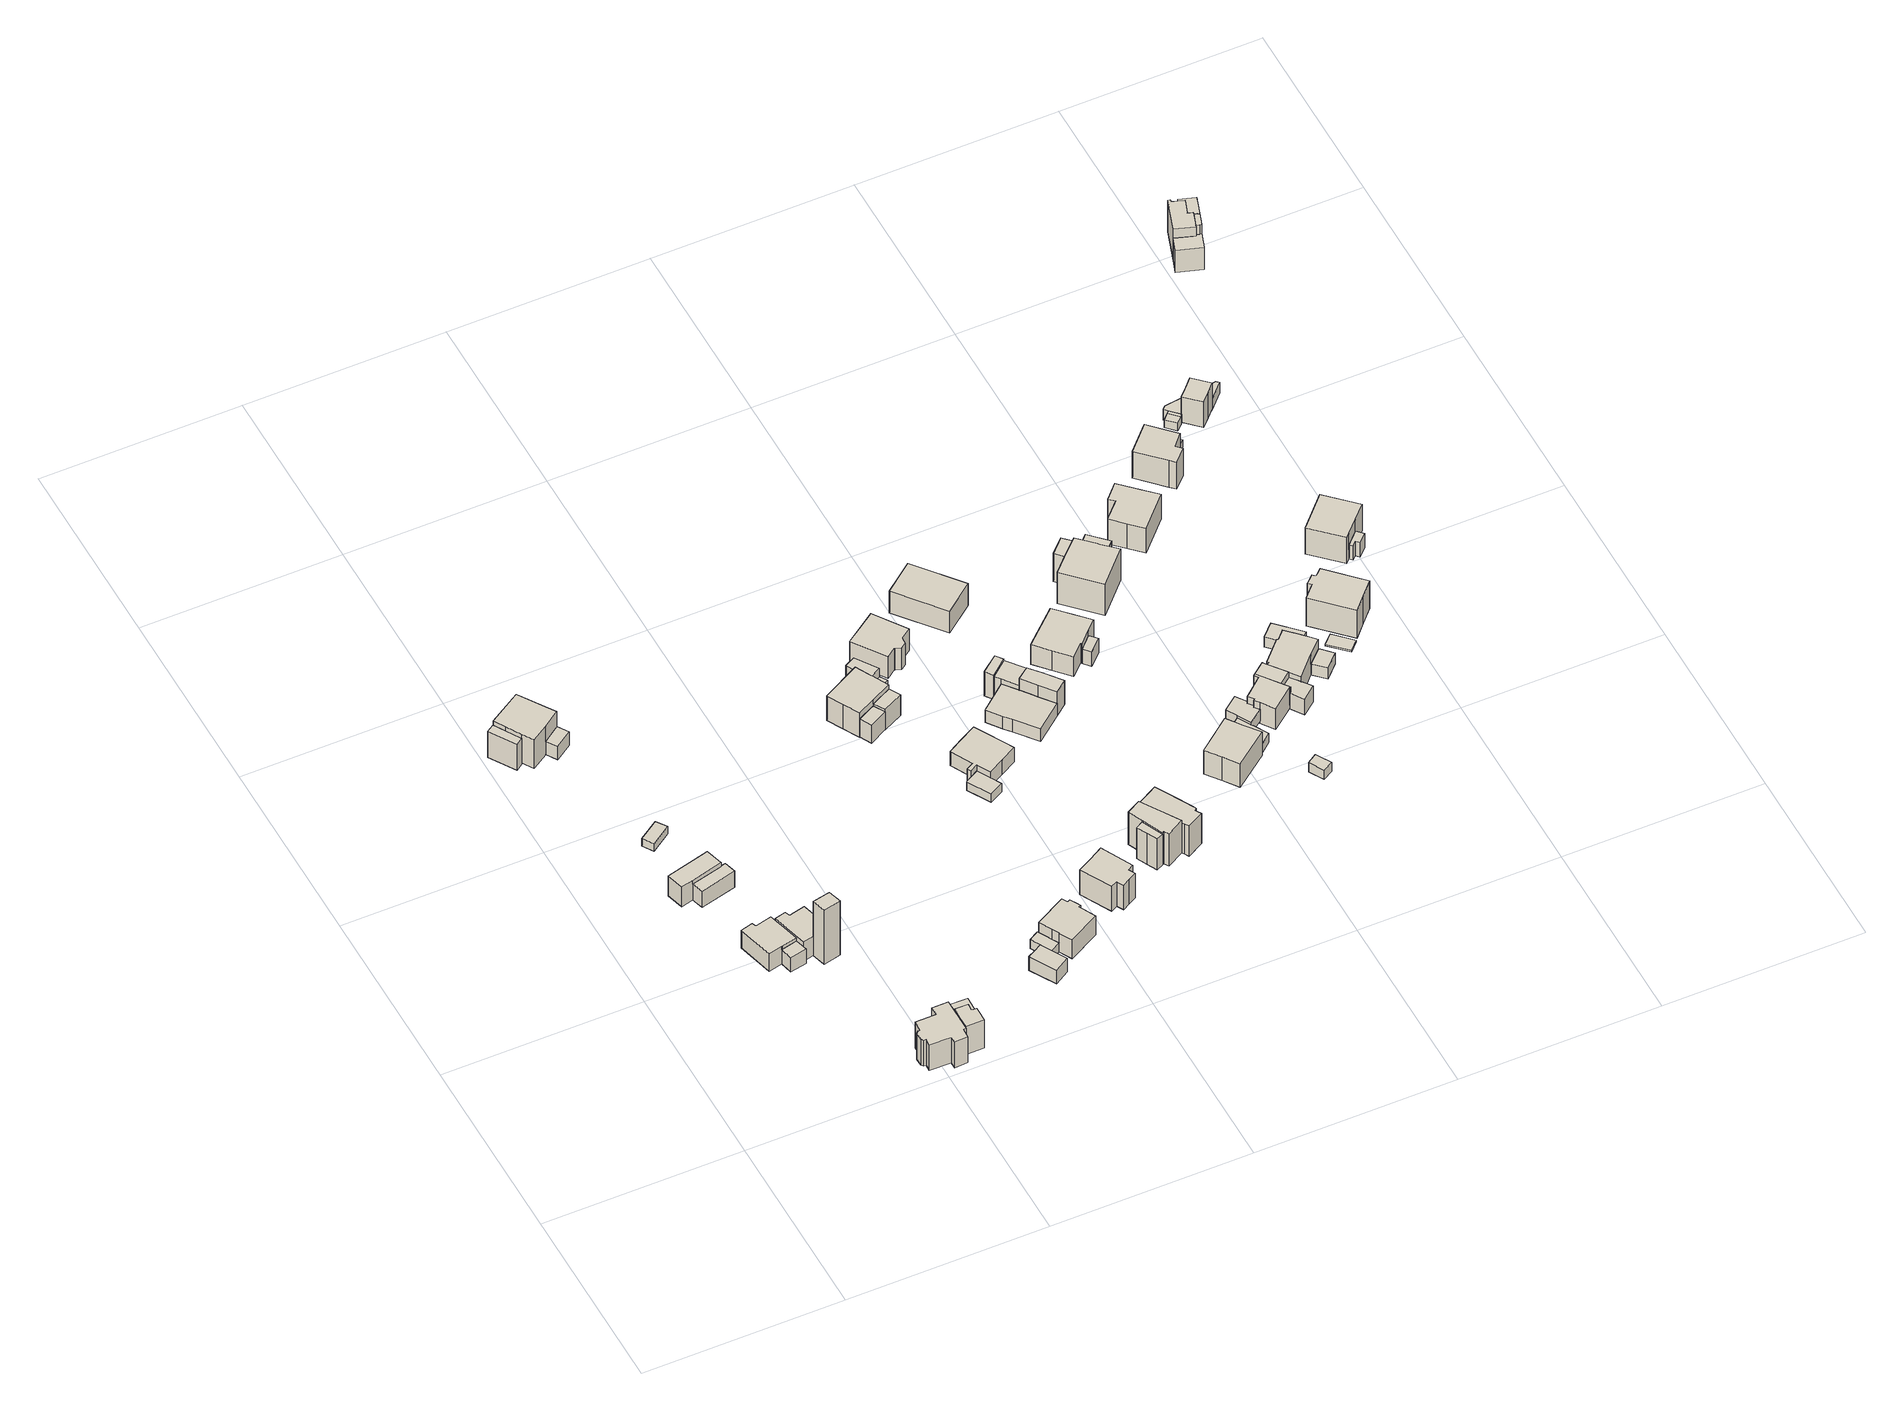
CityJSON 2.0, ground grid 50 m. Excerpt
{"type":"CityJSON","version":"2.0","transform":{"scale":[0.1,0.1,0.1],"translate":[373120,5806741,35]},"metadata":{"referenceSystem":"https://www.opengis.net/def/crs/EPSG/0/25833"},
"CityObjects":{
"building1":{"type":"Building","attributes":{"Gemeindeschluessel":"11000006","function":"31001_1010"},"address":[{"country":"Germany","locality":"Berlin","thoroughfareNumber":"2B","thoroughfareName":"Neue Kreisstraße"}],"children":["building1-1","building1-2"]},
"building1-1":{"type":"BuildingPart","attributes":{"BezugspunktDach":"2200","measuredHeight":7.06,"storeysAboveGround":1},"parents":["building1"],"geometry":[{"type":"MultiSurface","lod":"1","boundaries":[[[0,1,2,3,4,5]],[[6,7,8,9,10,11]],[[6,11,5,4]],[[7,6,4,3]],[[8,7,3,2]],[[12,13,8,2,1]],[[10,9,1,0]],[[11,10,0,5]],[[9,8,13,12]]]}]},
"building1-2":{"type":"BuildingPart","attributes":{"BezugspunktDach":"2200","measuredHeight":5.65,"storeysAboveGround":1},"parents":["building1"],"geometry":[{"type":"Solid","lod":"1","boundaries":[[[[14,15,16,17,13,12]],[[8,7,18,19,20,9]],[[7,8,13,17]],[[18,7,17,16]],[[19,18,16,15]],[[20,19,15,14]],[[9,20,14,12]],[[8,9,12,13]]]]}]},
"building2":{"type":"Building","attributes":{"Gemeindeschluessel":"11000006","function":"31001_1010"},"address":[{"country":"Germany","locality":"Berlin","thoroughfareNumber":"25","thoroughfareName":"Stubenrauchstraße"}],"children":["building2-1","building2-2","building2-3"]},
"building2-1":{"type":"BuildingPart","attributes":{"BezugspunktDach":"2200","measuredHeight":10.41,"storeysAboveGround":2},"parents":["building2"],"geometry":[{"type":"MultiSurface","lod":"1","boundaries":[[[21,22,23,24,25,26,27,28,29]],[[30,31,32,33,34,35,36,37,38]],[[30,38,29,28]],[[31,30,28,27]],[[32,31,27,26]],[[33,32,26,25]],[[39,40,41,42,34,33,25,24]],[[35,34,24,23]],[[36,35,23,22]],[[43,44,22,21]],[[38,45,43,37,21,29]],[[42,41,40,39]],[[37,36,44,43]],[[37,43,45,38]]]}]},
"building2-2":{"type":"BuildingPart","attributes":{"BezugspunktDach":"2200","measuredHeight":4.25,"storeysAboveGround":2},"parents":["building2"],"geometry":[{"type":"MultiSurface","lod":"1","boundaries":[[[46,47,40,39]],[[41,48,49,42]],[[48,41,40,47]],[[49,48,47,46]],[[42,49,46,39]],[[42,50,39,40,41]]]}]},
"building2-3":{"type":"BuildingPart","attributes":{"BezugspunktDach":"2200","measuredHeight":8.36,"storeysAboveGround":2},"parents":["building2"],"geometry":[{"type":"MultiSurface","lod":"1","boundaries":[[[51,44,45,52]],[[53,54,55,56]],[[53,56,52,45]],[[54,53,38,37,36]],[[55,54,44,51]],[[56,55,51,52]],[[44,36,37,43]],[[45,43,37,38]]]}]},
"building3":{"type":"Building","attributes":{"Gemeindeschluessel":"11000006","function":"31001_1010"},"address":[{"country":"Germany","locality":"Berlin","thoroughfareNumber":"2, 2A","thoroughfareName":"Neue Kreisstraße"}],"children":["building3-1","building3-2","building3-3","building3-4"]},
"building3-1":{"type":"BuildingPart","attributes":{"BezugspunktDach":"2200","measuredHeight":6.6,"storeysAboveGround":1},"parents":["building3"],"geometry":[{"type":"MultiSurface","lod":"1","boundaries":[[[57,58,59,60,61,62,63,64,65,66]],[[67,68,69,70,71,72,73,74,75,76]],[[67,76,66,65]],[[68,67,65,64]],[[69,68,64,63]],[[70,69,63,62]],[[71,70,62,61]],[[77,78,60,59]],[[79,77,73,59,58]],[[75,74,58,57]],[[76,75,57,66]],[[72,71,61,60]],[[73,72,78,77]],[[74,80,73,77,79]]]}]},
"building3-2":{"type":"BuildingPart","attributes":{"BezugspunktDach":"2200","measuredHeight":4.51,"storeysAboveGround":1},"parents":["building3"],"geometry":[{"type":"MultiSurface","lod":"1","boundaries":[[[81,82,83,78,79]],[[72,84,85,86,74]],[[85,84,83,82]],[[86,85,82,81]],[[74,86,81,79]],[[72,73,77,78]],[[79,77,87,73,74]],[[84,72,78,83]]]}]},
"building3-3":{"type":"BuildingPart","attributes":{"BezugspunktDach":"2200","measuredHeight":6.51,"storeysAboveGround":1},"parents":["building3"],"geometry":[{"type":"MultiSurface","lod":"1","boundaries":[[[88,89,90,91,92,93,94,95,96]],[[97,98,99,100,101,102,103,84,71]],[[97,71,96,95]],[[98,97,95,94]],[[99,98,94,93]],[[100,99,93,92]],[[101,100,92,91]],[[84,103,89,88]],[[71,61,60,72,84,88,96],[72,78,83,84]],[[102,101,91,90]],[[104,103,105,102,106,90,89]],[[72,60,61,71,107]],[[78,72,84,83]]]}]},
"building3-4":{"type":"BuildingPart","attributes":{"BezugspunktDach":"2200","measuredHeight":17.32,"storeysAboveGround":1},"parents":["building3"],"geometry":[{"type":"MultiSurface","lod":"1","boundaries":[[[108,109,110,111]],[[101,112,113,103]],[[101,103,102,90,89,111,110],[91,90,102,101]],[[112,101,110,109]],[[113,112,109,108]],[[103,113,108,111]],[[91,101,102,90]],[[89,90,102,103]]]}]},
"building4":{"type":"Building","attributes":{"Gemeindeschluessel":"11000006","BezugspunktDach":"2200","function":"31001_2463","measuredHeight":2.67,"storeysAboveGround":1},"address":[{"country":"Germany","locality":"Berlin","thoroughfareNumber":"25 (1)","thoroughfareName":"Stubenrauchstraße"}],"geometry":[{"type":"Solid","lod":"1","boundaries":[[[[114,115,116,117,118]],[[119,120,121,122,123]],[[119,123,118,117]],[[120,119,117,116]],[[121,120,116,115]],[[122,121,115,114]],[[123,122,114,118]]]]}]},
"building5":{"type":"Building","attributes":{"Gemeindeschluessel":"11000006","function":"31001_1010"},"address":[{"country":"Germany","locality":"Berlin","thoroughfareNumber":"1","thoroughfareName":"Neue Kreisstraße"}],"children":["building5-1","building5-2","building5-3"]},
"building5-1":{"type":"BuildingPart","attributes":{"BezugspunktDach":"2200","measuredHeight":8.31,"storeysAboveGround":2},"parents":["building5"],"geometry":[{"type":"MultiSurface","lod":"1","boundaries":[[[124,125,126,127,128,129,130,131,132,133,134,135,136,137,138,139,140]],[[141,142,143,144,145,146,147,148,149,150,151,152,153,154,155,156,157]],[[141,157,140,139]],[[142,141,139,138]],[[143,142,138,137]],[[144,143,137,136]],[[145,144,136,135]],[[146,145,135,134]],[[147,146,134,133]],[[158,159,133,132]],[[147,160,147,148]],[[150,149,131,130]],[[151,150,130,129]],[[152,151,129,128]],[[153,152,128,127]],[[154,153,127,126]],[[155,154,126,125]],[[156,155,125,124]],[[157,156,124,140]],[[148,147,160,159,158]],[[161,162,131,149]],[[148,132,162,161]]]}]},
"building5-2":{"type":"BuildingPart","attributes":{"BezugspunktDach":"2200","measuredHeight":9.88,"storeysAboveGround":2},"parents":["building5"],"geometry":[{"type":"MultiSurface","lod":"1","boundaries":[[[163,164,165,166,167,168,169,170]],[[161,148,171,172,173,174,175,149]],[[162,131,170,169]],[[132,162,161,169,168]],[[176,158,148,171,176,171,148,168,167]],[[172,171,167,166]],[[173,172,166,165]],[[174,173,165,164]],[[175,174,164,163]],[[149,175,163,170]],[[161,149,131,162]],[[148,161,162,132]],[[171,148,158,176]]]}]},
"building5-3":{"type":"BuildingPart","attributes":{"BezugspunktDach":"2200","measuredHeight":5.6,"storeysAboveGround":2},"parents":["building5"],"geometry":[{"type":"Solid","lod":"1","boundaries":[[[[176,177,178,179,159,158]],[[147,180,181,182,171,148]],[[180,147,159,179]],[[181,180,179,178]],[[182,181,178,177]],[[171,182,177,176]],[[147,148,158,159]],[[148,171,176,158]]]]}]},
"building6":{"type":"Building","attributes":{"Gemeindeschluessel":"11000006","BezugspunktDach":"2200","function":"31001_2463","measuredHeight":5.1,"storeysAboveGround":1},"address":[{"country":"Germany","locality":"Berlin","thoroughfareNumber":"1 (1)","thoroughfareName":"Neue Kreisstraße"}],"geometry":[{"type":"Solid","lod":"1","boundaries":[[[[183,184,185,186,187]],[[188,189,190,191,192]],[[188,192,187,186]],[[189,188,186,185]],[[190,189,185,184]],[[191,190,184,183]],[[192,191,183,187]]]]}]},
"building7":{"type":"Building","attributes":{"Gemeindeschluessel":"11000006","BezugspunktDach":"2200","function":"31001_2463","measuredHeight":2.8,"storeysAboveGround":1},"address":[{"country":"Germany","locality":"Berlin","thoroughfareNumber":"3 (1)","thoroughfareName":"Neue Kreisstraße"}],"geometry":[{"type":"Solid","lod":"1","boundaries":[[[[193,194,195,196,197]],[[198,199,200,201,202]],[[198,202,197,196]],[[199,198,196,195]],[[200,199,195,194]],[[201,200,194,193]],[[202,201,193,197]]]]}]},
"building8":{"type":"Building","attributes":{"Gemeindeschluessel":"11000006","BezugspunktDach":"2200","function":"31001_1010","measuredHeight":8.43,"storeysAboveGround":2},"address":[{"country":"Germany","locality":"Berlin","thoroughfareNumber":"3","thoroughfareName":"Neue Kreisstraße"}],"geometry":[{"type":"Solid","lod":"1","boundaries":[[[[203,204,205,206,207,208,209,210,211,212,213,214,215]],[[216,217,218,219,220,221,222,223,224,225,200,226,199]],[[216,199,215,214]],[[217,216,214,213]],[[218,217,213,212]],[[219,218,212,211]],[[220,219,211,210]],[[221,220,210,209]],[[222,221,209,208]],[[223,222,208,207]],[[224,223,207,206]],[[225,224,206,205]],[[200,225,205,204]],[[226,200,204,203]],[[199,226,203,215]]]]}]},
"building9":{"type":"Building","attributes":{"Gemeindeschluessel":"11000006","BezugspunktDach":"2200","function":"51009_1610","measuredHeight":6.75,"storeysAboveGround":0},"address":[{"country":"Germany","locality":"Berlin"}],"geometry":[{"type":"Solid","lod":"1","boundaries":[[[[227,228,229,230]],[[231,232,233,234]],[[231,234,230,229]],[[232,231,229,228]],[[233,232,228,227]],[[234,233,227,230]]]]}]},
"building10":{"type":"Building","attributes":{"Gemeindeschluessel":"11000006","function":"31001_1010"},"address":[{"country":"Germany","locality":"Berlin","thoroughfareNumber":"8A","thoroughfareName":"Neue Kreisstraße"}],"children":["building10-1","building10-2"]},
"building10-1":{"type":"BuildingPart","attributes":{"BezugspunktDach":"2200","measuredHeight":9.19,"storeysAboveGround":2},"parents":["building10"],"geometry":[{"type":"MultiSurface","lod":"1","boundaries":[[[235,236,237,238,239,240,241,242,243]],[[244,245,246,247,248,249,250,251,252]],[[244,252,243,242]],[[245,244,242,241]],[[246,245,241,240]],[[247,246,240,239]],[[248,247,239,238]],[[253,254,238,237]],[[250,249,237,236]],[[251,250,236,235]],[[252,251,235,243]],[[255,249,248,254,253]]]}]},
"building10-2":{"type":"BuildingPart","attributes":{"BezugspunktDach":"2200","measuredHeight":6.6,"storeysAboveGround":2},"parents":["building10"],"geometry":[{"type":"Solid","lod":"1","boundaries":[[[[256,257,254,253]],[[248,258,259,249]],[[258,248,254,257]],[[259,258,257,256]],[[249,259,256,253]],[[253,254,248,249]]]]}]},
"building11":{"type":"Building","attributes":{"Gemeindeschluessel":"11000006","BezugspunktDach":"2200","function":"31001_1010","measuredHeight":9.78,"storeysAboveGround":2},"address":[{"country":"Germany","locality":"Berlin","thoroughfareNumber":"3A","thoroughfareName":"Neue Kreisstraße"}],"geometry":[{"type":"Solid","lod":"1","boundaries":[[[[260,261,262,263,264,265,266,267,268,269]],[[270,271,272,273,274,275,276,277,278,279]],[[270,279,269,268]],[[271,270,268,267]],[[272,271,267,266]],[[273,272,266,265]],[[274,273,265,264]],[[275,274,264,263]],[[276,275,263,262]],[[277,276,262,261]],[[278,277,261,260]],[[279,278,260,269]]]]}]},
"building12":{"type":"Building","attributes":{"Gemeindeschluessel":"11000006","BezugspunktDach":"2200","function":"31001_2463","measuredHeight":2.66,"storeysAboveGround":1},"address":[{"country":"Germany","locality":"Berlin","thoroughfareNumber":"8 (1)","thoroughfareName":"Neue Kreisstraße"}],"geometry":[{"type":"Solid","lod":"1","boundaries":[[[[280,281,282,283,284,285]],[[286,287,288,289,290,291]],[[286,291,285,284]],[[287,286,284,283]],[[288,287,283,282]],[[289,288,282,281]],[[290,289,281,280]],[[291,290,280,285]]]]}]},
"building13":{"type":"Building","attributes":{"Gemeindeschluessel":"11000006","BezugspunktDach":"2200","function":"31001_2463","measuredHeight":6.49,"storeysAboveGround":1},"address":[{"country":"Germany","locality":"Berlin","thoroughfareNumber":"8A (1)","thoroughfareName":"Neue Kreisstraße"}],"geometry":[{"type":"Solid","lod":"1","boundaries":[[[[292,293,294,295,296]],[[297,298,299,300,301]],[[297,301,296,295]],[[298,297,295,294]],[[299,298,294,293]],[[300,299,293,292]],[[301,300,292,296]]]]}]},
"building14":{"type":"Building","attributes":{"Gemeindeschluessel":"11000006","BezugspunktDach":"2200","function":"51009_1610","measuredHeight":3.83,"storeysAboveGround":0},"address":[{"country":"Germany","locality":"Berlin"}],"geometry":[{"type":"Solid","lod":"1","boundaries":[[[[302,303,304,305]],[[298,306,307,299]],[[298,299,305,304]],[[306,298,304,303]],[[307,306,303,302]],[[299,307,302,305]]]]}]},
"building15":{"type":"Building","attributes":{"Gemeindeschluessel":"11000006","BezugspunktDach":"2200","function":"31001_1010","measuredHeight":6.89,"storeysAboveGround":2},"address":[{"country":"Germany","locality":"Berlin","thoroughfareNumber":"8","thoroughfareName":"Neue Kreisstraße"}],"geometry":[{"type":"Solid","lod":"1","boundaries":[[[[308,309,310,311,312,313,314,315,316,317]],[[318,319,320,321,288,287,286,322,323,324]],[[318,324,317,316]],[[319,318,316,315]],[[320,319,315,314]],[[321,320,314,313]],[[288,321,313,312]],[[287,288,312,311]],[[286,287,311,310]],[[322,286,310,309]],[[323,322,309,308]],[[324,323,308,317]]]]}]},
"building16":{"type":"Building","attributes":{"Gemeindeschluessel":"11000006","BezugspunktDach":"2200","function":"31001_1010","measuredHeight":9.37,"storeysAboveGround":1},"address":[{"country":"Germany","locality":"Berlin","thoroughfareNumber":"10B","thoroughfareName":"Neue Kreisstraße"}],"geometry":[{"type":"Solid","lod":"1","boundaries":[[[[325,326,327,328,329,330,331,332,333,334,335]],[[336,337,338,339,340,341,342,343,344,345,346]],[[336,346,335,334]],[[337,336,334,333]],[[338,337,333,332]],[[339,338,332,331]],[[340,339,331,330]],[[341,340,330,329]],[[342,341,329,328]],[[343,342,328,327]],[[344,343,327,326]],[[345,344,326,325]],[[346,345,325,335]]]]}]},
"building17":{"type":"Building","attributes":{"Gemeindeschluessel":"11000006","function":"31001_1010"},"address":[{"country":"Germany","locality":"Berlin","thoroughfareNumber":"5","thoroughfareName":"Neue Kreisstraße"}],"children":["building17-1","building17-2","building17-3"]},
"building17-1":{"type":"BuildingPart","attributes":{"BezugspunktDach":"2200","measuredHeight":11.07,"storeysAboveGround":2},"parents":["building17"],"geometry":[{"type":"Solid","lod":"1","boundaries":[[[[347,348,349,350,351,352,353,354,355,356]],[[357,358,359,360,361,362,363,364,365,366]],[[357,366,356,355]],[[358,357,355,354]],[[359,358,354,353]],[[360,359,353,352]],[[361,360,352,351]],[[362,361,351,350]],[[363,362,350,349]],[[364,363,349,348]],[[365,364,348,347]],[[366,365,347,356]]]]}]},
"building17-2":{"type":"BuildingPart","attributes":{"BezugspunktDach":"2200","measuredHeight":11.05,"storeysAboveGround":2},"parents":["building17"],"geometry":[{"type":"Solid","lod":"1","boundaries":[[[[367,368,369,370,371,372]],[[373,374,375,376,377,378]],[[373,378,372,371]],[[376,375,369,368]],[[377,376,368,367]],[[378,377,367,372]],[[374,373,371,370]],[[375,374,370,369]]]]}]},
"building17-3":{"type":"BuildingPart","attributes":{"BezugspunktDach":"2200","measuredHeight":10.4,"storeysAboveGround":2},"parents":["building17"],"geometry":[{"type":"MultiSurface","lod":"1","boundaries":[[[379,380,381,382,383,384,385]],[[366,365,386,387,375,373,388]],[[366,388,385,384]],[[347,356,384,383]],[[386,365,383,382]],[[387,386,382,381]],[[375,387,381,380]],[[371,370,369,375,380,379]],[[388,373,379,385]],[[365,366,356,347]],[[373,389,374,370,371]],[[375,369,370,374]]]}]},
"building18":{"type":"Building","attributes":{"Gemeindeschluessel":"11000006","function":"31001_1010"},"address":[{"country":"Germany","locality":"Berlin","thoroughfareNumber":"10","thoroughfareName":"Neue Kreisstraße"}],"children":["building18-1","building18-2","building18-3","building18-4"]},
"building18-1":{"type":"BuildingPart","attributes":{"BezugspunktDach":"2200","measuredHeight":6.69,"storeysAboveGround":2},"parents":["building18"],"geometry":[{"type":"MultiSurface","lod":"1","boundaries":[[[390,391,392,393,394,395,396,397]],[[398,399,400,401,402,403,404,405]],[[398,405,397,396]],[[402,401,393,392]],[[403,402,392,391]],[[404,403,391,390]],[[405,404,390,397]],[[399,398,396,395]],[[400,399,395,394]],[[401,406,407,393]],[[407,406,400,394]]]}]},
"building18-2":{"type":"BuildingPart","attributes":{"BezugspunktDach":"2200","measuredHeight":8.14,"storeysAboveGround":2},"parents":["building18"],"geometry":[{"type":"MultiSurface","lod":"1","boundaries":[[[408,409,410,411,412]],[[413,414,415,416,417]],[[413,417,412,411]],[[414,413,411,410]],[[418,419,420,410,409]],[[415,414,421,422]],[[423,424,418,422,425,416,415,409,408]],[[417,416,408,412]],[[422,421,420,419,418]],[[425,422,418,424,423]]]}]},
"building18-3":{"type":"BuildingPart","attributes":{"BezugspunktDach":"2200","measuredHeight":8.84,"storeysAboveGround":2},"parents":["building18"],"geometry":[{"type":"MultiSurface","lod":"1","boundaries":[[[426,427,428,429,430,431,432]],[[433,434,435,436,401,406,399]],[[437,438,432,431]],[[439,437,431,430]],[[435,434,430,429]],[[436,435,429,428]],[[401,436,428,427]],[[407,393,401,427,426]],[[395,394,407,426,432]],[[433,399,438,437]],[[434,433,437,439]],[[406,401,393,407]],[[399,400,394,395]],[[400,440,406,407,394]]]}]},
"building18-4":{"type":"BuildingPart","attributes":{"BezugspunktDach":"2200","measuredHeight":6.55,"storeysAboveGround":2},"parents":["building18"],"geometry":[{"type":"MultiSurface","lod":"1","boundaries":[[[441,438,437,439,442,419,424]],[[421,443,444,445,446,447,425]],[[443,421,419,442]],[[444,443,442,439]],[[445,444,434,433]],[[446,445,433,399]],[[396,395,438,441]],[[447,446,395,399,398]],[[425,447,441,424]],[[422,418,419,421]],[[425,424,418,422]],[[433,434,439,437]],[[399,433,437,438]],[[398,399,395,396]]]}]},
"building19":{"type":"Building","attributes":{"Gemeindeschluessel":"11000006","BezugspunktDach":"2200","function":"31001_2463","measuredHeight":2.66,"storeysAboveGround":1},"address":[{"country":"Germany","locality":"Berlin","thoroughfareNumber":"5 (1)","thoroughfareName":"Neue Kreisstraße"}],"geometry":[{"type":"Solid","lod":"1","boundaries":[[[[448,449,450,451]],[[452,453,359,358]],[[452,358,451,450]],[[453,452,450,449]],[[359,453,449,448]],[[358,359,448,451]]]]}]},
"building20":{"type":"Building","attributes":{"Gemeindeschluessel":"11000006","BezugspunktDach":"2200","function":"31001_1010","measuredHeight":9,"storeysAboveGround":2},"address":[{"country":"Germany","locality":"Berlin","thoroughfareNumber":"10C","thoroughfareName":"Neue Kreisstraße"}],"geometry":[{"type":"Solid","lod":"1","boundaries":[[[[454,455,456,457,458]],[[459,460,461,462,463]],[[459,463,458,457]],[[460,459,457,456]],[[461,460,456,455]],[[462,461,455,454]],[[463,462,454,458]]]]}]},
"building21":{"type":"Building","attributes":{"Gemeindeschluessel":"11000006","function":"31001_1010"},"address":[{"country":"Germany","locality":"Berlin","thoroughfareNumber":"10A","thoroughfareName":"Neue Kreisstraße"}],"children":["building21-1","building21-2"]},
"building21-1":{"type":"BuildingPart","attributes":{"BezugspunktDach":"2200","measuredHeight":8.21,"storeysAboveGround":2},"parents":["building21"],"geometry":[{"type":"MultiSurface","lod":"1","boundaries":[[[464,465,466,467,468,469,470,471,472]],[[473,474,475,476,477,478,479,480,481]],[[473,481,472,471]],[[474,473,471,470]],[[475,474,470,469]],[[476,475,469,468]],[[482,483,468,467]],[[478,477,467,466]],[[479,478,466,465]],[[480,479,465,464]],[[481,480,464,472]],[[477,476,483,482]]]}]},
"building21-2":{"type":"BuildingPart","attributes":{"BezugspunktDach":"2200","measuredHeight":4.77,"storeysAboveGround":2},"parents":["building21"],"geometry":[{"type":"Solid","lod":"1","boundaries":[[[[484,485,483,482]],[[476,486,487,477]],[[486,476,483,485]],[[487,486,485,484]],[[477,487,484,482]],[[477,482,483,476]]]]}]},
"building22":{"type":"Building","attributes":{"Gemeindeschluessel":"11000006","BezugspunktDach":"2200","function":"31001_1010","measuredHeight":10.66,"storeysAboveGround":2},"address":[{"country":"Germany","locality":"Berlin","thoroughfareNumber":"7","thoroughfareName":"Neue Kreisstraße"}],"geometry":[{"type":"Solid","lod":"1","boundaries":[[[[488,489,490,491,492,493,494]],[[495,496,497,498,499,500,501]],[[495,501,494,493]],[[496,495,493,492]],[[497,496,492,491]],[[498,497,491,490]],[[499,498,490,489]],[[500,499,489,488]],[[501,500,488,494]]]]}]},
"building23":{"type":"Building","attributes":{"Gemeindeschluessel":"11000006","BezugspunktDach":"2200","function":"31001_2463","measuredHeight":4.01,"storeysAboveGround":1},"address":[{"country":"Germany","locality":"Berlin","thoroughfareNumber":"7 (1)","thoroughfareName":"Neue Kreisstraße"}],"geometry":[{"type":"Solid","lod":"1","boundaries":[[[[502,503,504,505,506,507,508]],[[509,510,511,512,513,514,496]],[[509,496,508,507]],[[510,509,507,506]],[[511,510,506,505]],[[512,511,505,504]],[[513,512,504,503]],[[514,513,503,502]],[[496,514,502,508]]]]}]},
"building24":{"type":"Building","attributes":{"Gemeindeschluessel":"11000006","BezugspunktDach":"2200","function":"31001_2463","measuredHeight":3.71,"storeysAboveGround":1},"address":[{"country":"Germany","locality":"Berlin","thoroughfareNumber":"9 (1)","thoroughfareName":"Neue Kreisstraße"}],"geometry":[{"type":"Solid","lod":"1","boundaries":[[[[515,516,517,518,519,520,521,522,523]],[[524,525,526,527,528,529,510,509,530]],[[524,530,523,522]],[[525,524,522,521]],[[526,525,521,520]],[[527,526,520,519]],[[528,527,519,518]],[[529,528,518,517]],[[510,529,517,516]],[[509,510,516,515]],[[530,509,515,523]]]]}]},
"building25":{"type":"Building","attributes":{"Gemeindeschluessel":"11000006","BezugspunktDach":"2200","function":"31001_1000","measuredHeight":3.42,"storeysAboveGround":1},"address":[{"country":"Germany","locality":"Berlin","thoroughfareNumber":"7 (2)","thoroughfareName":"Neue Kreisstraße"}],"geometry":[{"type":"Solid","lod":"1","boundaries":[[[[531,532,533,534]],[[535,536,537,538]],[[535,538,534,533]],[[536,535,533,532]],[[537,536,532,531]],[[538,537,531,534]]]]}]},
"building26":{"type":"Building","attributes":{"Gemeindeschluessel":"11000006","function":"31001_1010"},"address":[{"country":"Germany","locality":"Berlin","thoroughfareNumber":"12","thoroughfareName":"Neue Kreisstraße"}],"children":["building26-1","building26-2"]},
"building26-1":{"type":"BuildingPart","attributes":{"BezugspunktDach":"2200","measuredHeight":11.03,"storeysAboveGround":2},"parents":["building26"],"geometry":[{"type":"MultiSurface","lod":"1","boundaries":[[[539,540,541,542,543,544,545]],[[546,547,548,549,550,551,552]],[[546,552,545,544]],[[553,554,544,543]],[[548,547,543,542]],[[549,548,542,541]],[[550,549,541,540]],[[551,550,540,539]],[[552,551,539,545]],[[547,546,554,553]]]}]},
"building26-2":{"type":"BuildingPart","attributes":{"BezugspunktDach":"2200","measuredHeight":9.02,"storeysAboveGround":2},"parents":["building26"],"geometry":[{"type":"Solid","lod":"1","boundaries":[[[[554,553,555,556]],[[557,547,546,558]],[[557,558,556,555]],[[547,557,555,553]],[[558,546,554,556]],[[546,547,553,554]]]]}]},
"building27":{"type":"Building","attributes":{"Gemeindeschluessel":"11000006","BezugspunktDach":"2200","function":"31001_2463","measuredHeight":2.77,"storeysAboveGround":1},"address":[{"country":"Germany","locality":"Berlin","thoroughfareNumber":"12 (1)","thoroughfareName":"Neue Kreisstraße"}],"geometry":[{"type":"Solid","lod":"1","boundaries":[[[[559,560,561,562]],[[563,564,549,547]],[[563,547,562,561]],[[564,563,561,560]],[[549,564,560,559]],[[547,549,559,562]]]]}]},
"building28":{"type":"Building","attributes":{"Gemeindeschluessel":"11000006","function":"31001_1010"},"address":[{"country":"Germany","locality":"Berlin","thoroughfareNumber":"9","thoroughfareName":"Neue Kreisstraße"}],"children":["building28-1","building28-2","building28-3"]},
"building28-1":{"type":"BuildingPart","attributes":{"BezugspunktDach":"2200","measuredHeight":6.69,"storeysAboveGround":2},"parents":["building28"],"geometry":[{"type":"MultiSurface","lod":"1","boundaries":[[[565,566,567,568,569,570,571,572,573,574,575,576]],[[577,578,579,580,581,582,583,584,585,586,587,588]],[[577,588,576,575]],[[578,577,575,574]],[[579,578,574,573]],[[580,579,573,572]],[[582,589,590,571,570]],[[591,592,589,570,569]],[[584,583,569,568]],[[585,584,568,567]],[[586,585,567,566]],[[587,586,566,565]],[[588,587,565,576]],[[580,572,571,581]],[[581,590,589,582]],[[583,582,589,592,591]]]}]},
"building28-2":{"type":"BuildingPart","attributes":{"BezugspunktDach":"2200","measuredHeight":6.69,"storeysAboveGround":2},"parents":["building28"],"geometry":[{"type":"MultiSurface","lod":"1","boundaries":[[[571,593,594,595,572]],[[596,597,598,581,580]],[[596,580,572,595]],[[597,596,595,594]],[[598,597,594,593]],[[599,590,600,598,593,571]],[[581,598,600,590,599]],[[581,571,572,580]]]}]},
"building28-3":{"type":"BuildingPart","attributes":{"BezugspunktDach":"2200","measuredHeight":5.15,"storeysAboveGround":2},"parents":["building28"],"geometry":[{"type":"MultiSurface","lod":"1","boundaries":[[[589,592,601,602,603,600,590]],[[604,605,606,607,608,609,610]],[[604,610,590,581,598,600]],[[605,604,600,603]],[[606,605,603,602]],[[607,606,602,601]],[[608,607,601,592]],[[609,608,592,583,582,611]],[[610,609,589,582,581]],[[600,598,581,590]],[[611,582,583,592,589]],[[581,582,589,590]]]}]},
"building29":{"type":"Building","attributes":{"Gemeindeschluessel":"11000006","BezugspunktDach":"2200","function":"31001_2463","measuredHeight":2.73,"storeysAboveGround":1},"address":[{"country":"Germany","locality":"Berlin","thoroughfareNumber":"12A (1)","thoroughfareName":"Neue Kreisstraße"}],"geometry":[{"type":"Solid","lod":"1","boundaries":[[[[560,612,613,561]],[[614,615,564,563]],[[614,563,561,613]],[[615,614,613,612]],[[564,615,612,560]],[[563,564,560,561]]]]}]},
"building30":{"type":"Building","attributes":{"Gemeindeschluessel":"11000006","function":"31001_1010"},"address":[{"country":"Germany","locality":"Berlin","thoroughfareNumber":"9A","thoroughfareName":"Neue Kreisstraße"}],"children":["building30-1","building30-2"]},
"building30-1":{"type":"BuildingPart","attributes":{"BezugspunktDach":"2200","measuredHeight":9.29,"storeysAboveGround":2},"parents":["building30"],"geometry":[{"type":"MultiSurface","lod":"1","boundaries":[[[616,617,618,619,620,621,622,623,624,625,626,627,628]],[[629,630,631,632,633,634,635,636,637,605,604,638,639]],[[629,639,628,627]],[[630,629,627,626]],[[631,630,626,625]],[[632,631,625,624]],[[633,632,624,623]],[[634,633,623,622]],[[635,634,622,621]],[[636,635,621,620]],[[640,641,620,619]],[[637,636,642,643]],[[605,637,619,618]],[[604,605,618,617]],[[638,604,617,616]],[[639,638,616,628]],[[643,642,641,640]]]}]},
"building30-2":{"type":"BuildingPart","attributes":{"BezugspunktDach":"2200","measuredHeight":3.42,"storeysAboveGround":2},"parents":["building30"],"geometry":[{"type":"Solid","lod":"1","boundaries":[[[[644,645,641,640]],[[642,646,647,643]],[[646,642,641,645]],[[647,646,645,644]],[[643,647,644,640]],[[643,640,641,642]]]]}]},
"building31":{"type":"Building","attributes":{"Gemeindeschluessel":"11000006","BezugspunktDach":"2200","function":"31001_1010","measuredHeight":10.41,"storeysAboveGround":2},"address":[{"country":"Germany","locality":"Berlin","thoroughfareNumber":"12A","thoroughfareName":"Neue Kreisstraße"}],"geometry":[{"type":"Solid","lod":"1","boundaries":[[[[648,649,650,651,652,653,654,655]],[[656,657,658,659,660,661,662,663]],[[656,663,655,654]],[[657,656,654,653]],[[658,657,653,652]],[[659,658,652,651]],[[660,659,651,650]],[[661,660,650,649]],[[662,661,649,648]],[[663,662,648,655]]]]}]},
"building32":{"type":"Building","attributes":{"Gemeindeschluessel":"11000006","BezugspunktDach":"2200","function":"31001_2463","measuredHeight":3.26,"storeysAboveGround":1},"address":[{"country":"Germany","locality":"Berlin","thoroughfareNumber":"9A (1)","thoroughfareName":"Neue Kreisstraße"}],"geometry":[{"type":"Solid","lod":"1","boundaries":[[[[664,665,666,667,668,669]],[[670,671,672,673,674,675]],[[670,675,669,668]],[[671,670,668,667]],[[672,671,667,666]],[[673,672,666,665]],[[674,673,665,664]],[[675,674,664,669]]]]}]},
"building33":{"type":"Building","attributes":{"Gemeindeschluessel":"11000006","BezugspunktDach":"2200","function":"31001_2463","measuredHeight":0.455,"storeysAboveGround":1},"address":[{"country":"Germany","locality":"Berlin","thoroughfareNumber":"11 (1)","thoroughfareName":"Neue Kreisstraße"}],"geometry":[{"type":"Solid","lod":"1","boundaries":[[[[676,677,678,679]],[[680,681,682,683]],[[680,683,679,678]],[[681,680,678,677]],[[682,681,677,676]],[[683,682,676,679]]]]}]},
"building34":{"type":"Building","attributes":{"Gemeindeschluessel":"11000006","BezugspunktDach":"2200","function":"31001_1010","measuredHeight":11.3,"storeysAboveGround":2},"address":[{"country":"Germany","locality":"Berlin","thoroughfareNumber":"11","thoroughfareName":"Neue Kreisstraße"}],"geometry":[{"type":"Solid","lod":"1","boundaries":[[[[684,685,686,687,688,689,690,691,692,693]],[[694,695,696,697,698,699,700,701,702,703]],[[694,703,693,692]],[[695,694,692,691]],[[696,695,691,690]],[[697,696,690,689]],[[698,697,689,688]],[[699,698,688,687]],[[700,699,687,686]],[[701,700,686,685]],[[702,701,685,684]],[[703,702,684,693]]]]}]},
"building35":{"type":"Building","attributes":{"Gemeindeschluessel":"11000006","BezugspunktDach":"2200","function":"31001_1010","measuredHeight":11.73,"storeysAboveGround":2},"address":[{"country":"Germany","locality":"Berlin","thoroughfareNumber":"14","thoroughfareName":"Neue Kreisstraße"}],"geometry":[{"type":"Solid","lod":"1","boundaries":[[[[704,705,706,707,708,709,710,711]],[[712,713,714,715,716,717,718,719]],[[712,719,711,710]],[[713,712,710,709]],[[714,713,709,708]],[[715,714,708,707]],[[716,715,707,706]],[[717,716,706,705]],[[718,717,705,704]],[[719,718,704,711]]]]}]},
"building36":{"type":"Building","attributes":{"Gemeindeschluessel":"11000006","BezugspunktDach":"2200","function":"31001_2463","measuredHeight":2.36,"storeysAboveGround":1},"address":[{"country":"Germany","locality":"Berlin","thoroughfareNumber":"14 (1)","thoroughfareName":"Neue Kreisstraße"}],"geometry":[{"type":"Solid","lod":"1","boundaries":[[[[720,721,722,723]],[[724,725,726,727]],[[724,727,723,722]],[[725,724,722,721]],[[726,725,721,720]],[[727,726,720,723]]]]}]},
"building37":{"type":"Building","attributes":{"Gemeindeschluessel":"11000006","BezugspunktDach":"2200","function":"31001_1000","measuredHeight":2.51,"storeysAboveGround":1},"address":[{"country":"Germany","locality":"Berlin","thoroughfareNumber":"16 (1)","thoroughfareName":"Neue Kreisstraße"}],"geometry":[{"type":"Solid","lod":"1","boundaries":[[[[728,729,730,731]],[[732,733,734,735]],[[732,735,731,730]],[[733,732,730,729]],[[734,733,729,728]],[[735,734,728,731]]]]}]},
"building38":{"type":"Building","attributes":{"Gemeindeschluessel":"11000006","BezugspunktDach":"2200","function":"51009_1610","measuredHeight":2.6,"storeysAboveGround":0},"address":[{"country":"Germany","locality":"Berlin"}],"geometry":[{"type":"Solid","lod":"1","boundaries":[[[[729,736,737,738,730]],[[739,740,741,742,743]],[[739,743,730,738]],[[740,739,738,737]],[[741,740,737,736]],[[742,741,736,729]],[[743,742,729,730]]]]}]},
"building39":{"type":"Building","attributes":{"Gemeindeschluessel":"11000006","function":"31001_1010"},"address":[{"country":"Germany","locality":"Berlin","thoroughfareNumber":"13","thoroughfareName":"Neue Kreisstraße"}],"children":["building39-1","building39-2"]},
"building39-1":{"type":"BuildingPart","attributes":{"BezugspunktDach":"2200","measuredHeight":10.07,"storeysAboveGround":2},"parents":["building39"],"geometry":[{"type":"MultiSurface","lod":"1","boundaries":[[[744,745,746,747,748,749]],[[750,751,752,753,754,755]],[[750,755,749,748]],[[751,750,748,747]],[[752,751,747,746]],[[756,757,758,746,745]],[[753,752,759,760]],[[754,753,745,744]],[[755,754,744,749]],[[760,759,758,757,756]]]}]},
"building39-2":{"type":"BuildingPart","attributes":{"BezugspunktDach":"2200","measuredHeight":4.65,"storeysAboveGround":2},"parents":["building39"],"geometry":[{"type":"MultiSurface","lod":"1","boundaries":[[[761,762,763,764,758,757]],[[759,765,766,767,768,760]],[[765,759,758,764]],[[766,765,764,763]],[[767,766,763,762]],[[768,767,762,761]],[[760,768,761,757]],[[769,759,760,757,758]]]}]},
"building40":{"type":"Building","attributes":{"Gemeindeschluessel":"11000006","function":"31001_1010"},"address":[{"country":"Germany","locality":"Berlin","thoroughfareNumber":"16","thoroughfareName":"Neue Kreisstraße"}],"children":["building40-1","building40-2"]},
"building40-1":{"type":"BuildingPart","attributes":{"BezugspunktDach":"2200","measuredHeight":9.54,"storeysAboveGround":2},"parents":["building40"],"geometry":[{"type":"MultiSurface","lod":"1","boundaries":[[[770,771,772,773,774,775,776,777]],[[778,779,780,781,782,783,741,740]],[[784,737,740,777,776]],[[779,785,784,778,776,775]],[[786,785,775,774]],[[781,780,774,773]],[[782,781,773,772]],[[783,782,772,771]],[[741,783,771,770]],[[740,741,770,777]],[[778,740,737,784]],[[778,784,785,779]],[[780,779,785,786]]]}]},
"building40-2":{"type":"BuildingPart","attributes":{"BezugspunktDach":"2200","measuredHeight":3.38,"storeysAboveGround":2},"parents":["building40"],"geometry":[{"type":"MultiSurface","lod":"1","boundaries":[[[738,737,785,786,787,788,789,790]],[[791,792,793,794,795,796,797,798]],[[791,798,790,789]],[[792,791,789,788]],[[793,792,788,787]],[[794,793,787,786]],[[795,794,780,779]],[[796,795,785,779,778,740,737]],[[797,796,737,738]],[[798,797,738,790]],[[779,780,786,785,799]],[[737,740,778,784]],[[784,778,779,785]]]}]},
"building41":{"type":"Building","attributes":{"Gemeindeschluessel":"11000006","function":"31001_1010"},"address":[{"country":"Germany","locality":"Berlin","thoroughfareNumber":"58","thoroughfareName":"Stubenrauchstraße"}],"children":["building41-1","building41-2","building41-3"]},
"building41-1":{"type":"BuildingPart","attributes":{"BezugspunktDach":"2200","measuredHeight":10.1,"storeysAboveGround":3},"parents":["building41"],"geometry":[{"type":"MultiSurface","lod":"1","boundaries":[[[800,801,802,803,804,805,806,807,808,809,810]],[[811,812,813,814,815,816,817,818,819,820,821]],[[811,821,810,809]],[[812,811,809,808]],[[813,812,808,807]],[[814,813,807,806]],[[819,818,802,801]],[[822,823,819,801,800]],[[821,824,822,825,800,810]],[[815,814,806,805]],[[816,815,805,804]],[[817,816,804,803]],[[818,817,803,802]],[[820,819,823,822]],[[820,825,822,824,821]]]}]},
"building41-2":{"type":"BuildingPart","attributes":{"BezugspunktDach":"2200","measuredHeight":10.1,"storeysAboveGround":3},"parents":["building41"],"geometry":[{"type":"Solid","lod":"1","boundaries":[[[[805,804,803,802,826,827,828,829,830,806]],[[831,832,833,834,835,818,817,816,815,814]],[[831,814,806,830]],[[832,831,830,829]],[[833,832,829,828]],[[834,833,828,827]],[[835,834,827,826]],[[818,835,826,802]],[[817,818,802,803]],[[816,817,803,804]],[[815,816,804,805]],[[814,815,805,806]]]]}]},
"building41-3":{"type":"BuildingPart","attributes":{"BezugspunktDach":"2200","measuredHeight":7.24,"storeysAboveGround":3},"parents":["building41"],"geometry":[{"type":"Solid","lod":"1","boundaries":[[[[836,837,838,839,823,822,824,840]],[[821,820,819,841,842,843,844,845]],[[821,845,840,824]],[[820,821,820,822]],[[841,819,823,839]],[[842,841,839,838]],[[843,842,838,837]],[[844,843,837,836]],[[845,844,836,840]],[[824,822,820,821]],[[819,820,822,823]]]]}]},
"building42":{"type":"Building","attributes":{"Gemeindeschluessel":"11000006","BezugspunktDach":"2200","function":"51009_1610","measuredHeight":10.08,"storeysAboveGround":0},"address":[{"country":"Germany","locality":"Berlin"}],"geometry":[{"type":"Solid","lod":"1","boundaries":[[[[846,847,848,828,827,826,802,801]],[[818,835,834,833,843,842,841,819]],[[818,819,801,802]],[[835,818,802,826]],[[834,835,826,827]],[[833,834,827,828]],[[843,833,828,848]],[[842,843,848,847]],[[841,842,847,846]],[[819,841,846,801]]]]}]}
},
"vertices":[
[193,705,90],[223,713,90],[303,733,90],[303,734,90],[290,776,90],[181,748,90],[290,776,26],[303,734,26],[303,733,26],[223,713,26],[193,705,26],[181,748,26],[223,713,78],[303,733,78],
[232,684,78],[323,707,78],[315,736,78],[303,734,78],[315,736,26],[323,707,26],[232,684,26],
[43,1277,127],[65,1241,127],[82,1214,127],[123,1240,127],[164,1269,127],[147,1294,127],[124,1329,127],[107,1355,127],[26,1305,127],[107,1355,35],[124,1329,35],[147,1294,35],[164,1269,35],[123,1240,35],[82,1214,35],[65,1241,35],[43,1277,35],[26,1305,35],[123,1240,79],[164,1269,79],[164,1269,36],[123,1240,36],[43,1277,115],[65,1241,115],[26,1305,115],
[140,1214,79],[182,1242,79],[182,1242,36],[140,1214,36],[123,1240,47],
[48,1229,115],[7,1293,115],[26,1305,31],[65,1241,31],[48,1229,31],[7,1293,31],
[279,446,82],[314,454,82],[317,455,82],[354,464,82],[336,531,82],[332,545,82],[295,536,82],[290,535,82],[286,545,82],[256,537,82],[286,545,26],[290,535,26],[295,536,26],[332,545,26],[336,531,26],[354,464,26],[317,455,26],[314,454,26],[279,446,26],[256,537,26],[317,455,72],[354,464,72],[314,454,72],[316,455,26],
[321,423,72],[363,432,72],[361,440,72],[361,440,26],[363,432,26],[321,423,26],[317,455,45],
[361,440,88],[387,446,88],[396,448,88],[431,455,88],[409,535,88],[374,527,88],[369,525,88],[364,538,88],[336,531,88],[364,538,26],[369,525,26],[374,527,26],[409,535,26],[431,455,26],[396,448,26],[387,446,26],[387,446,67],[392,447,26],[396,448,53],[342,509,26],
[397,411,200],[441,422,200],[431,455,200],[387,446,200],[441,422,26],[397,411,26],
[212,882,50],[262,916,50],[253,928,50],[244,941,50],[195,908,50],[244,941,26],[253,928,26],[262,916,26],[212,882,26],[195,908,26],
[456,35,115],[462,35,115],[461,18,115],[514,17,115],[514,1,115],[547,2,115],[548,26,115],[555,26,115],[555,84,115],[555,115,115],[514,115,115],[514,93,115],[463,93,115],[462,66,115],[456,66,115],[451,60,115],[451,42,115],[451,60,32],[456,66,32],[462,66,32],[463,93,32],[514,93,32],[514,115,32],[555,115,32],[555,84,32],[555,26,32],[548,26,32],[547,2,32],[514,1,32],[514,17,32],[461,18,32],[462,35,32],[456,35,32],[451,42,32],[555,84,89],[555,115,89],[555,115,74],[555,55,32],[555,55,115],
[599,25,122],[600,54,122],[600,64,122],[587,65,122],[588,84,122],[555,84,122],[555,55,122],[555,26,122],[588,84,32],[587,65,32],[600,64,32],[600,54,32],[599,25,32],[588,84,89],
[608,83,89],[609,128,89],[555,129,89],[555,129,32],[609,128,32],[608,83,32],
[827,127,77],[863,149,77],[828,212,77],[809,201,77],[790,191,77],[809,201,33],[828,212,33],[863,149,33],[827,127,33],[790,191,33],
[849,197,61],[874,212,61],[848,260,61],[846,263,61],[822,249,61],[846,263,33],[848,260,33],[874,212,33],[849,197,33],[822,249,33],
[865,228,93],[874,212,93],[874,211,93],[891,180,93],[969,222,93],[953,254,93],[948,263,93],[954,266,93],[949,274,93],[939,291,93],[933,288,93],[925,302,93],[848,260,93],[925,302,33],[933,288,33],[939,291,33],[949,274,33],[954,266,33],[948,263,33],[953,254,33],[969,222,33],[891,180,33],[874,211,33],[865,228,33],
[785,963,82],[830,987,82],[814,1014,82],[770,992,82],[814,1014,25],[830,987,25],[785,963,25],[770,992,25],
[749,1031,102],[770,992,102],[814,1014,102],[865,1040,102],[851,1067,102],[844,1080,102],[843,1080,102],[822,1120,102],[728,1070,102],[822,1120,23],[843,1080,23],[844,1080,23],[851,1067,23],[865,1040,23],[814,1014,23],[770,992,23],[749,1031,23],[728,1070,23],[814,1014,89],[865,1040,89],[814,1014,61],
[830,987,89],[880,1012,89],[880,1012,23],[830,987,23],
[1032,271,111],[1049,279,111],[1058,263,111],[1076,273,111],[1096,284,111],[1088,299,111],[1102,308,111],[1062,386,111],[1027,366,111],[991,347,111],[1027,366,32],[1062,386,32],[1102,308,32],[1088,299,32],[1096,284,32],[1076,273,32],[1058,263,32],[1049,279,32],[1032,271,32],[991,347,32],
[941,684,56],[975,702,56],[961,728,56],[943,760,56],[924,750,56],[908,741,56],[924,750,29],[943,760,29],[961,728,29],[975,702,29],[941,684,29],[908,741,29],
[822,1120,92],[841,1085,92],[872,1102,92],[836,1155,92],[810,1142,92],[836,1155,27],[872,1102,27],[841,1085,27],[822,1120,27],[810,1142,27],
[851,1067,65],[884,1084,65],[872,1102,65],[841,1085,65],[884,1084,27],[851,1067,27],
[937,769,75],[919,759,75],[924,750,75],[943,760,75],[961,728,75],[1000,749,75],[1040,771,75],[987,866,75],[948,845,75],[909,823,75],[948,845,29],[987,866,29],[1040,771,29],[1000,749,29],[919,759,29],[937,769,29],[909,823,29],
[901,1117,100],[925,1134,100],[927,1133,100],[940,1128,100],[953,1137,100],[954,1153,100],[954,1154,100],[980,1172,100],[925,1251,100],[886,1224,100],[846,1197,100],[886,1224,31],[925,1251,31],[980,1172,31],[954,1154,31],[954,1153,31],[953,1137,31],[940,1128,31],[927,1133,31],[925,1134,31],[901,1117,31],[846,1197,31],
[1248,360,129],[1252,354,129],[1258,344,129],[1299,366,129],[1290,380,129],[1296,385,129],[1290,395,129],[1265,441,129],[1242,483,129],[1189,454,129],[1242,483,32],[1265,441,32],[1290,395,32],[1296,385,32],[1290,380,32],[1299,366,32],[1258,344,32],[1252,354,32],[1248,360,32],[1189,454,32],
[1164,363,131],[1177,338,131],[1194,346,131],[1182,373,131],[1170,399,131],[1151,389,131],[1170,399,32],[1182,373,32],[1194,346,32],[1177,338,32],[1164,363,32],[1151,389,32],
[1170,399,136],[1194,346,136],[1198,348,136],[1205,337,136],[1248,360,136],[1189,454,136],[1154,435,136],[1205,337,32],[1198,348,32],[1154,435,32],[1176,385,32],
[1062,873,67],[1077,855,67],[1120,802,67],[1186,855,67],[1144,909,67],[1129,928,67],[1102,962,67],[1036,908,67],[1102,962,27],[1129,928,27],[1144,909,27],[1186,855,27],[1120,802,27],[1077,855,27],[1062,873,27],[1036,908,27],[1157,891,27],[1157,891,67],
[1091,976,87],[1111,993,87],[1132,1010,87],[1118,1028,87],[1077,995,87],[1118,1028,9],[1132,1010,9],[1111,993,9],[1091,976,9],[1077,995,9],[1111,993,83],[1132,1010,83],[1132,1010,53],[1132,1010,17],[1111,993,17],[1091,976,62],[1091,976,83],[1091,976,17],
[1157,891,104],[1186,855,104],[1216,879,104],[1188,915,104],[1184,920,104],[1158,950,104],[1129,928,104],[1158,950,27],[1184,920,27],[1188,915,27],[1216,879,27],[1158,950,83],[1129,928,83],[1184,920,83],[1145,907,27],
[1102,962,83],[1196,929,83],[1196,929,17],[1184,920,17],[1158,950,17],[1129,928,17],[1102,962,17],
[1290,395,59],[1322,413,59],[1295,459,59],[1265,441,59],[1295,459,32],[1322,413,32],
[1085,1184,96],[1158,1241,96],[1066,1354,96],[1030,1326,96],[993,1297,96],[1030,1326,26],[1066,1354,26],[1158,1241,26],[1085,1184,26],[993,1297,26],
[1238,984,88],[1272,947,88],[1304,977,88],[1306,974,88],[1336,1004,88],[1361,1028,88],[1325,1065,88],[1291,1101,88],[1204,1022,88],[1291,1101,25],[1325,1065,25],[1361,1028,25],[1336,1004,25],[1306,974,25],[1304,977,25],[1272,947,25],[1238,984,25],[1204,1022,25],[1306,974,72],[1336,1004,72],
[1321,957,72],[1353,986,72],[1353,986,25],[1321,957,25],
[1424,517,107],[1451,481,107],[1537,546,107],[1508,582,107],[1483,615,107],[1480,619,107],[1396,553,107],[1480,619,31],[1483,615,31],[1508,582,31],[1537,546,31],[1451,481,31],[1424,517,31],[1396,553,31],
[1509,582,60],[1535,549,60],[1567,575,60],[1546,611,60],[1543,615,60],[1525,647,60],[1483,615,60],[1525,647,31],[1543,615,31],[1546,611,31],[1567,575,31],[1535,549,31],[1509,582,31],
[1525,647,68],[1543,615,68],[1578,641,68],[1568,653,68],[1572,656,68],[1561,670,68],[1565,673,68],[1545,701,68],[1509,673,68],[1545,701,31],[1565,673,31],[1561,670,31],[1572,656,31],[1568,653,31],[1578,641,31],[1509,673,31],
[1626,419,63],[1651,433,63],[1629,470,63],[1605,455,63],[1629,470,33],[1651,433,33],[1626,419,33],[1605,455,33],
[1415,1080,126],[1493,1161,126],[1458,1194,126],[1454,1199,126],[1415,1236,126],[1378,1201,126],[1336,1159,126],[1378,1201,26],[1415,1236,26],[1454,1199,26],[1458,1194,26],[1493,1161,26],[1415,1080,26],[1336,1159,26],[1415,1236,116],[1378,1201,116],
[1393,1257,116],[1358,1222,116],[1393,1257,26],[1358,1222,26],
[1458,1194,54],[1485,1222,54],[1442,1264,54],[1415,1236,54],[1442,1264,26],[1485,1222,26],
[1572,656,90],[1568,653,90],[1578,641,90],[1601,609,90],[1656,653,90],[1659,654,90],[1645,672,90],[1606,724,90],[1602,721,90],[1609,711,90],[1565,673,90],[1561,670,90],[1565,673,23],[1609,711,23],[1602,721,23],[1606,724,23],[1645,672,23],[1659,654,23],[1656,653,23],[1601,609,23],[1578,641,23],[1568,653,23],[1572,656,23],[1561,670,23],[1659,654,73],[1645,672,73],[1656,653,35],[1656,653,73],
[1675,696,90],[1642,738,90],[1635,747,90],[1635,747,23],[1642,738,23],[1675,696,23],[1645,672,42],[1675,696,73],
[1678,621,73],[1712,649,73],[1694,672,73],[1675,696,22],[1694,672,22],[1712,649,22],[1678,621,22],[1656,653,22],[1659,654,22],[1645,672,22],[1659,654,63],
[1515,1252,54],[1472,1295,54],[1472,1295,26],[1515,1252,26],
[1643,736,88],[1675,696,88],[1694,672,88],[1743,723,88],[1778,757,88],[1749,787,88],[1719,817,88],[1716,813,88],[1698,795,88],[1695,797,88],[1646,746,88],[1650,743,88],[1642,738,88],[1650,743,22],[1646,746,22],[1695,797,22],[1698,795,22],[1716,813,22],[1719,817,22],[1749,787,22],[1778,757,22],[1743,723,22],[1643,736,22],[1642,738,22],[1743,723,58],[1778,757,58],[1778,757,23],[1743,723,23],
[1771,695,58],[1805,729,58],[1805,729,23],[1771,695,23],
[1546,1238,108],[1578,1207,108],[1653,1284,108],[1621,1314,108],[1575,1359,108],[1540,1322,108],[1554,1310,108],[1514,1270,108],[1554,1310,28],[1540,1322,28],[1575,1359,28],[1621,1314,28],[1653,1284,28],[1578,1207,28],[1546,1238,28],[1514,1270,28],
[1716,813,57],[1719,817,57],[1749,787,57],[1777,815,57],[1718,873,57],[1687,842,57],[1718,873,25],[1777,815,25],[1749,787,25],[1719,817,25],[1716,813,25],[1687,842,25],
[1852,741,32],[1874,765,32],[1831,807,32],[1808,784,32],[1831,807,27],[1874,765,27],[1852,741,27],[1808,784,27],
[1880,772,118],[1912,806,118],[1944,840,118],[1863,921,118],[1845,905,118],[1838,912,118],[1821,896,118],[1818,893,118],[1826,886,118],[1796,855,118],[1826,886,29],[1818,893,29],[1821,896,29],[1838,912,29],[1845,905,29],[1863,921,29],[1944,840,29],[1912,806,29],[1880,772,29],[1796,855,29],
[1709,1359,118],[1722,1347,118],[1753,1378,118],[1740,1392,118],[1767,1421,118],[1737,1451,118],[1708,1481,118],[1649,1420,118],[1708,1481,32],[1737,1451,32],[1767,1421,32],[1740,1392,32],[1753,1378,32],[1722,1347,32],[1709,1359,32],[1649,1420,32],
[1767,1433,57],[1789,1453,57],[1753,1491,57],[1732,1469,57],[1753,1491,33],[1789,1453,33],[1767,1433,33],[1732,1469,33],
[1801,1503,57],[1816,1517,57],[1793,1540,57],[1779,1525,57],[1793,1540,32],[1816,1517,32],[1801,1503,32],[1779,1525,32],
[1821,1523,57],[1820,1524,57],[1799,1545,57],[1799,1545,31],[1820,1524,31],[1821,1523,31],[1816,1517,31],[1793,1540,31],
[1960,986,110],[1970,995,110],[2001,1026,110],[2035,1060,110],[1964,1128,110],[1891,1052,110],[1964,1128,26],[2035,1060,26],[2001,1026,26],[1970,995,26],[1960,986,26],[1891,1052,26],[1970,995,58],[1970,995,73],[2001,1026,73],[2001,1026,27],[1970,995,27],
[1977,988,73],[1987,998,73],[1995,990,73],[2016,1010,73],[2016,1010,27],[1995,990,27],[1987,998,27],[1977,988,27],[2001,1026,49],
[1821,1523,113],[1857,1488,113],[1878,1509,113],[1899,1531,113],[1898,1532,113],[1862,1567,113],[1841,1545,113],[1820,1524,113],[1841,1545,31],[1862,1567,31],[1898,1532,31],[1899,1531,31],[1878,1509,31],[1857,1488,31],[1841,1545,57],[1862,1567,57],[1898,1532,57],
[1938,1572,57],[1931,1578,57],[1798,1562,57],[1790,1554,57],[1798,1562,23],[1931,1578,23],[1938,1572,23],[1898,1532,23],[1862,1567,23],[1820,1524,23],[1799,1545,23],[1790,1554,23],[1862,1567,55],
[2071,1960,123],[2072,1963,123],[2083,1997,123],[2084,2001,123],[2072,2005,123],[2085,2042,123],[2069,2047,123],[2055,2052,123],[2056,2057,123],[2050,2059,123],[2023,1976,123],[2050,2059,22],[2056,2057,22],[2055,2052,22],[2069,2047,22],[2085,2042,22],[2072,2005,22],[2084,2001,22],[2083,1997,22],[2072,1963,22],[2071,1960,22],[2023,1976,22],[2071,1960,94],[2072,1963,94],[2023,1976,94],[2071,1960,47],
[2091,1995,123],[2091,1993,123],[2096,1992,123],[2111,2039,123],[2071,2052,123],[2071,2052,22],[2111,2039,22],[2096,1992,22],[2091,1993,22],[2091,1995,22],
[2072,1921,94],[2085,1960,94],[2080,1962,94],[2080,1960,94],[2011,1941,94],[2080,1960,22],[2080,1962,22],[2085,1960,22],[2072,1921,22],[2011,1941,22],
[2080,1960,123],[2080,1962,123],[2085,1960,123]
]}
